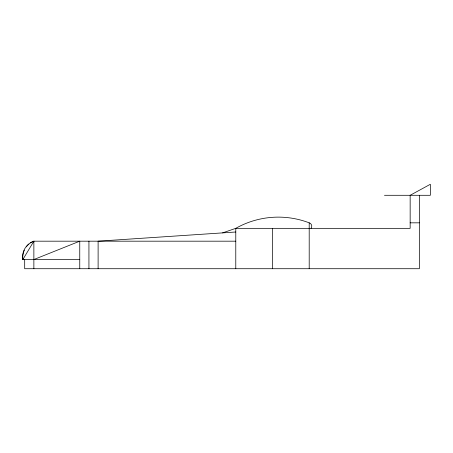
<?xml version="1.0" encoding="UTF-8"?>
<svg xmlns="http://www.w3.org/2000/svg" width="453" height="453" viewBox="0 0 453 453"><rect width="100%" height="100%" fill="white"/><g stroke="black" fill="none" stroke-linecap="round" stroke-linejoin="round"><path stroke-width="0.68" d="M235.781 241.183L33.867 241.183L22.854 259.541L79.756 259.541M33.867 259.541L79.756 241.183L79.756 268.72M222.599 232.887L235.781 228.335A86.387 86.387 0 0 1 309.201 222.831A3.488 3.488 0 0 1 311.041 228.335M235.781 232.004L98.114 241.183L98.114 268.72M384.461 195.294L430.35 195.294L430.35 184.28L410.158 195.294L410.158 228.335L235.781 228.335L235.781 268.72M410.158 222.831L419.336 222.831M419.336 195.294L419.336 268.72L24.689 268.72L24.689 259.541M309.201 222.831L309.201 268.72M272.491 228.335L272.491 268.72M88.935 241.183L88.935 268.72M30.47 242.955A17.441 17.441 0 0 1 33.867 241.183L33.867 268.72M33.867 241.183A16.512 16.512 0 0 0 22.854 259.541A17.441 17.441 0 0 1 24.32 250.169M26.291 246.885A17.441 17.441 0 0 1 28.935 244.105"/></g></svg>
